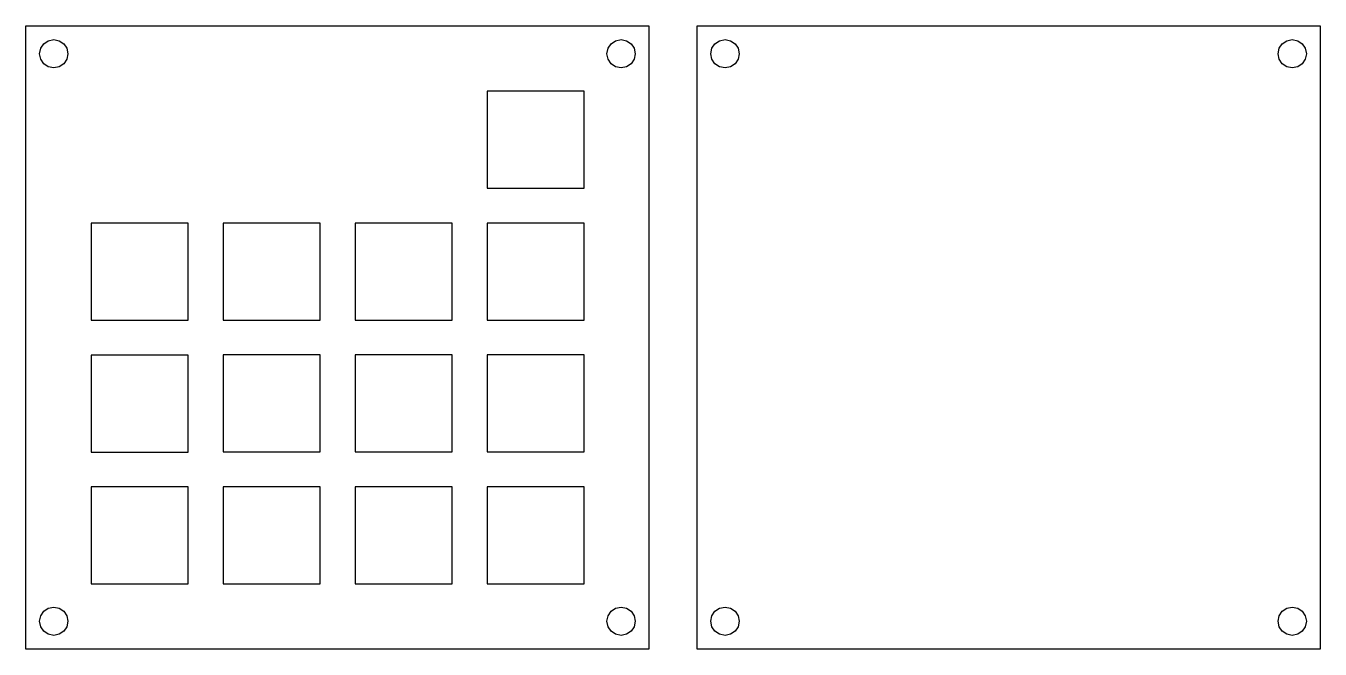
# Model space of a CAD drawing. Extents: x 10 to 197, y 197 to 287.
import ezdxf

# ---------------------------------------------------------------- set-up
doc = ezdxf.new("R2010")
doc.units = 0

msp = doc.modelspace()

# ---------------------------------------------------------------- linework, layer by layer
at = {"layer": 'Layer 1'}
for p, q in [((10.035877, 286.964123), (99.964123, 286.964123)), ((10.035877, 197.035877), (10.035877, 286.964123)), ((99.964123, 286.964123), (99.964123, 197.035877)), ((106.93587, 286.964123), (196.864116, 286.964123)), ((106.93587, 197.035877), (106.93587, 286.964123)), ((196.864116, 286.964123), (196.864116, 197.035877)), ((12.178294, 283.747411), (12.609621, 284.392075)), ((12.609621, 284.392075), (13.255656, 284.8225)), ((13.255656, 284.8225), (14.056804, 284.979194)), ((14.056804, 284.979194), (14.857081, 284.8225)), ((14.857081, 284.8225), (15.502577, 284.392075)), ((15.502577, 284.392075), (15.933627, 283.747411)), ((94.072294, 283.747411), (94.503621, 284.392075)), ((94.503621, 284.392075), (95.149656, 284.8225)), ((95.149656, 284.8225), (95.950804, 284.979194)), ((95.950804, 284.979194), (96.751081, 284.8225)), ((96.751081, 284.8225), (97.396577, 284.392075)), ((97.396577, 284.392075), (97.827627, 283.747411)), ((109.078294, 283.747411), (109.509621, 284.392075)), ((109.509621, 284.392075), (110.155656, 284.8225)), ((110.155656, 284.8225), (110.956804, 284.979194)), ((110.956804, 284.979194), (111.757081, 284.8225)), ((111.757081, 284.8225), (112.402577, 284.392075)), ((112.402577, 284.392075), (112.833627, 283.747411)), ((190.971794, 283.747411), (191.403121, 284.392075)), ((191.403121, 284.392075), (192.049156, 284.8225)), ((192.049156, 284.8225), (192.850304, 284.979194)), ((192.850304, 284.979194), (193.650581, 284.8225)), ((193.650581, 284.8225), (194.296077, 284.392075)), ((194.296077, 284.392075), (194.727127, 283.747411)), ((12.021275, 282.947994), (12.178294, 283.747411)), ((12.178294, 282.147912), (12.021275, 282.947994)), ((12.609621, 281.502813), (12.178294, 282.147912)), ((15.933627, 282.147912), (15.502577, 281.502813)), ((15.933627, 283.747411), (16.090569, 282.947994)), ((16.090569, 282.947994), (15.933627, 282.147912)), ((16.090569, 282.947994), (16.090569, 282.947994)), ((93.915275, 282.947994), (94.072294, 283.747411)), ((94.072294, 282.147912), (93.915275, 282.947994)), ((94.503621, 281.502813), (94.072294, 282.147912)), ((97.827627, 282.147912), (97.396577, 281.502813)), ((97.827627, 283.747411), (97.984569, 282.947994)), ((97.984569, 282.947994), (97.827627, 282.147912)), ((97.984569, 282.947994), (97.984569, 282.947994)), ((108.921275, 282.947994), (109.078294, 283.747411)), ((109.078294, 282.147912), (108.921275, 282.947994)), ((109.509621, 281.502813), (109.078294, 282.147912)), ((112.833627, 282.147912), (112.402577, 281.502813)), ((112.833627, 283.747411), (112.990569, 282.947994)), ((112.990569, 282.947994), (112.833627, 282.147912)), ((112.990569, 282.947994), (112.990569, 282.947994)), ((190.814775, 282.947994), (190.971794, 283.747411)), ((190.971794, 282.147912), (190.814775, 282.947994)), ((191.403121, 281.502813), (190.971794, 282.147912)), ((194.727127, 282.147912), (194.296077, 281.502813)), ((194.727127, 283.747411), (194.884069, 282.947994)), ((194.884069, 282.947994), (194.727127, 282.147912)), ((194.884069, 282.947994), (194.884069, 282.947994)), ((13.255656, 281.072152), (12.609621, 281.502813)), ((14.056804, 280.915385), (13.255656, 281.072152)), ((14.857081, 281.072152), (14.056804, 280.915385)), ((15.502577, 281.502813), (14.857081, 281.072152)), ((95.149656, 281.072152), (94.503621, 281.502813)), ((95.950804, 280.915385), (95.149656, 281.072152)), ((96.751081, 281.072152), (95.950804, 280.915385)), ((97.396577, 281.502813), (96.751081, 281.072152)), ((110.155656, 281.072152), (109.509621, 281.502813)), ((110.956804, 280.915385), (110.155656, 281.072152)), ((111.757081, 281.072152), (110.956804, 280.915385)), ((112.402577, 281.502813), (111.757081, 281.072152)), ((192.049156, 281.072152), (191.403121, 281.502813)), ((192.850304, 280.915385), (192.049156, 281.072152)), ((193.650581, 281.072152), (192.850304, 280.915385)), ((194.296077, 281.502813), (193.650581, 281.072152)), ((76.613001, 277.536999), (76.613001, 263.53682)), ((90.613181, 277.536999), (76.613001, 277.536999)), ((90.613181, 263.53682), (90.613181, 277.536999)), ((76.613001, 263.53682), (90.613181, 263.53682)), ((19.463003, 258.486997), (19.463003, 244.486818)), ((33.463183, 258.486997), (19.463003, 258.486997)), ((33.463183, 244.486818), (33.463183, 258.486997)), ((38.513003, 258.486997), (38.513003, 244.486818)), ((52.513183, 258.486997), (38.513003, 258.486997)), ((52.513183, 244.486818), (52.513183, 258.486997)), ((57.563003, 258.486997), (57.563003, 244.486818)), ((71.563181, 258.486997), (57.563003, 258.486997)), ((71.563181, 244.486818), (71.563181, 258.486997)), ((76.613001, 258.486997), (76.613001, 244.486818)), ((90.613181, 258.486997), (76.613001, 258.486997)), ((90.613181, 244.486818), (90.613181, 258.486997)), ((19.463003, 244.486818), (33.463183, 244.486818)), ((38.513003, 244.486818), (52.513183, 244.486818)), ((57.563003, 244.486818), (71.563181, 244.486818)), ((76.613001, 244.486818), (90.613181, 244.486818)), ((19.463003, 239.436997), (19.463003, 225.436819)), ((33.463183, 239.436997), (19.463003, 239.436997)), ((33.463183, 225.436819), (33.463183, 239.436997)), ((38.513003, 239.512996), (38.513003, 225.512819)), ((52.513183, 239.512996), (38.513003, 239.512996)), ((52.513183, 225.512819), (52.513183, 239.512996)), ((57.563003, 239.512996), (57.563003, 225.512819)), ((71.563181, 239.512996), (57.563003, 239.512996)), ((71.563181, 225.512819), (71.563181, 239.512996)), ((76.613001, 239.512996), (76.613001, 225.512819)), ((90.613181, 239.512996), (76.613001, 239.512996)), ((90.613181, 225.512819), (90.613181, 239.512996)), ((19.463003, 225.436819), (33.463183, 225.436819)), ((38.513003, 225.512819), (52.513183, 225.512819)), ((57.563003, 225.512819), (71.563181, 225.512819)), ((76.613001, 225.512819), (90.613181, 225.512819)), ((19.463003, 220.462999), (19.463003, 206.462819)), ((33.463183, 220.462999), (19.463003, 220.462999)), ((33.463183, 206.462819), (33.463183, 220.462999)), ((38.513003, 220.462999), (38.513003, 206.462819)), ((52.513183, 220.462999), (38.513003, 220.462999)), ((52.513183, 206.462819), (52.513183, 220.462999)), ((57.563003, 220.462999), (57.563003, 206.462819)), ((71.563181, 220.462999), (57.563003, 220.462999)), ((71.563181, 206.462819), (71.563181, 220.462999)), ((76.613001, 220.462999), (76.613001, 206.462819)), ((90.613181, 220.462999), (76.613001, 220.462999)), ((90.613181, 206.462819), (90.613181, 220.462999)), ((19.463003, 206.462819), (33.463183, 206.462819)), ((38.513003, 206.462819), (52.513183, 206.462819)), ((57.563003, 206.462819), (71.563181, 206.462819)), ((76.613001, 206.462819), (90.613181, 206.462819)), ((12.021275, 201.053994), (12.178294, 201.853411)), ((12.178294, 201.853411), (12.609621, 202.498075)), ((12.609621, 202.498075), (13.255656, 202.9285)), ((13.255656, 202.9285), (14.056804, 203.085194)), ((14.056804, 203.085194), (14.857081, 202.9285)), ((14.857081, 202.9285), (15.502577, 202.498075)), ((15.502577, 202.498075), (15.933627, 201.853411)), ((15.933627, 201.853411), (16.090569, 201.053994)), ((93.915275, 201.053994), (94.072294, 201.853411)), ((94.072294, 201.853411), (94.503621, 202.498075)), ((94.503621, 202.498075), (95.149656, 202.9285)), ((95.149656, 202.9285), (95.950804, 203.085194)), ((95.950804, 203.085194), (96.751081, 202.9285)), ((96.751081, 202.9285), (97.396577, 202.498075)), ((97.396577, 202.498075), (97.827627, 201.853411)), ((97.827627, 201.853411), (97.984569, 201.053994)), ((108.921275, 201.053994), (109.078294, 201.853411)), ((109.078294, 201.853411), (109.509621, 202.498075)), ((109.509621, 202.498075), (110.155656, 202.9285)), ((110.155656, 202.9285), (110.956804, 203.085194)), ((110.956804, 203.085194), (111.757081, 202.9285)), ((111.757081, 202.9285), (112.402577, 202.498075)), ((112.402577, 202.498075), (112.833627, 201.853411)), ((112.833627, 201.853411), (112.990569, 201.053994)), ((190.814775, 201.053994), (190.971794, 201.853411)), ((190.971794, 201.853411), (191.403121, 202.498075)), ((191.403121, 202.498075), (192.049156, 202.9285)), ((192.049156, 202.9285), (192.850304, 203.085194)), ((192.850304, 203.085194), (193.650581, 202.9285)), ((193.650581, 202.9285), (194.296077, 202.498075)), ((194.296077, 202.498075), (194.727127, 201.853411)), ((194.727127, 201.853411), (194.884069, 201.053994)), ((12.178294, 200.253912), (12.021275, 201.053994)), ((12.609621, 199.608813), (12.178294, 200.253912)), ((15.933627, 200.253912), (15.502577, 199.608813)), ((16.090569, 201.053994), (15.933627, 200.253912)), ((16.090569, 201.053994), (16.090569, 201.053994)), ((94.072294, 200.253912), (93.915275, 201.053994)), ((94.503621, 199.608813), (94.072294, 200.253912)), ((97.827627, 200.253912), (97.396577, 199.608813)), ((97.984569, 201.053994), (97.827627, 200.253912)), ((97.984569, 201.053994), (97.984569, 201.053994)), ((109.078294, 200.253912), (108.921275, 201.053994)), ((109.509621, 199.608813), (109.078294, 200.253912)), ((112.833627, 200.253912), (112.402577, 199.608813)), ((112.990569, 201.053994), (112.833627, 200.253912)), ((112.990569, 201.053994), (112.990569, 201.053994)), ((190.971794, 200.253912), (190.814775, 201.053994)), ((191.403121, 199.608813), (190.971794, 200.253912)), ((194.727127, 200.253912), (194.296077, 199.608813)), ((194.884069, 201.053994), (194.727127, 200.253912)), ((194.884069, 201.053994), (194.884069, 201.053994)), ((13.255656, 199.178152), (12.609621, 199.608813)), ((14.056804, 199.021385), (13.255656, 199.178152)), ((14.857081, 199.178152), (14.056804, 199.021385)), ((15.502577, 199.608813), (14.857081, 199.178152)), ((95.149656, 199.178152), (94.503621, 199.608813)), ((95.950804, 199.021385), (95.149656, 199.178152)), ((96.751081, 199.178152), (95.950804, 199.021385)), ((97.396577, 199.608813), (96.751081, 199.178152)), ((110.155656, 199.178152), (109.509621, 199.608813)), ((110.956804, 199.021385), (110.155656, 199.178152)), ((111.757081, 199.178152), (110.956804, 199.021385)), ((112.402577, 199.608813), (111.757081, 199.178152)), ((192.049156, 199.178152), (191.403121, 199.608813)), ((192.850304, 199.021385), (192.049156, 199.178152)), ((193.650581, 199.178152), (192.850304, 199.021385)), ((194.296077, 199.608813), (193.650581, 199.178152)), ((99.964123, 197.035877), (10.035877, 197.035877)), ((196.864116, 197.035877), (106.93587, 197.035877))]:
    msp.add_line(p, q, dxfattribs=at)

doc.saveas('drawing.dxf')
